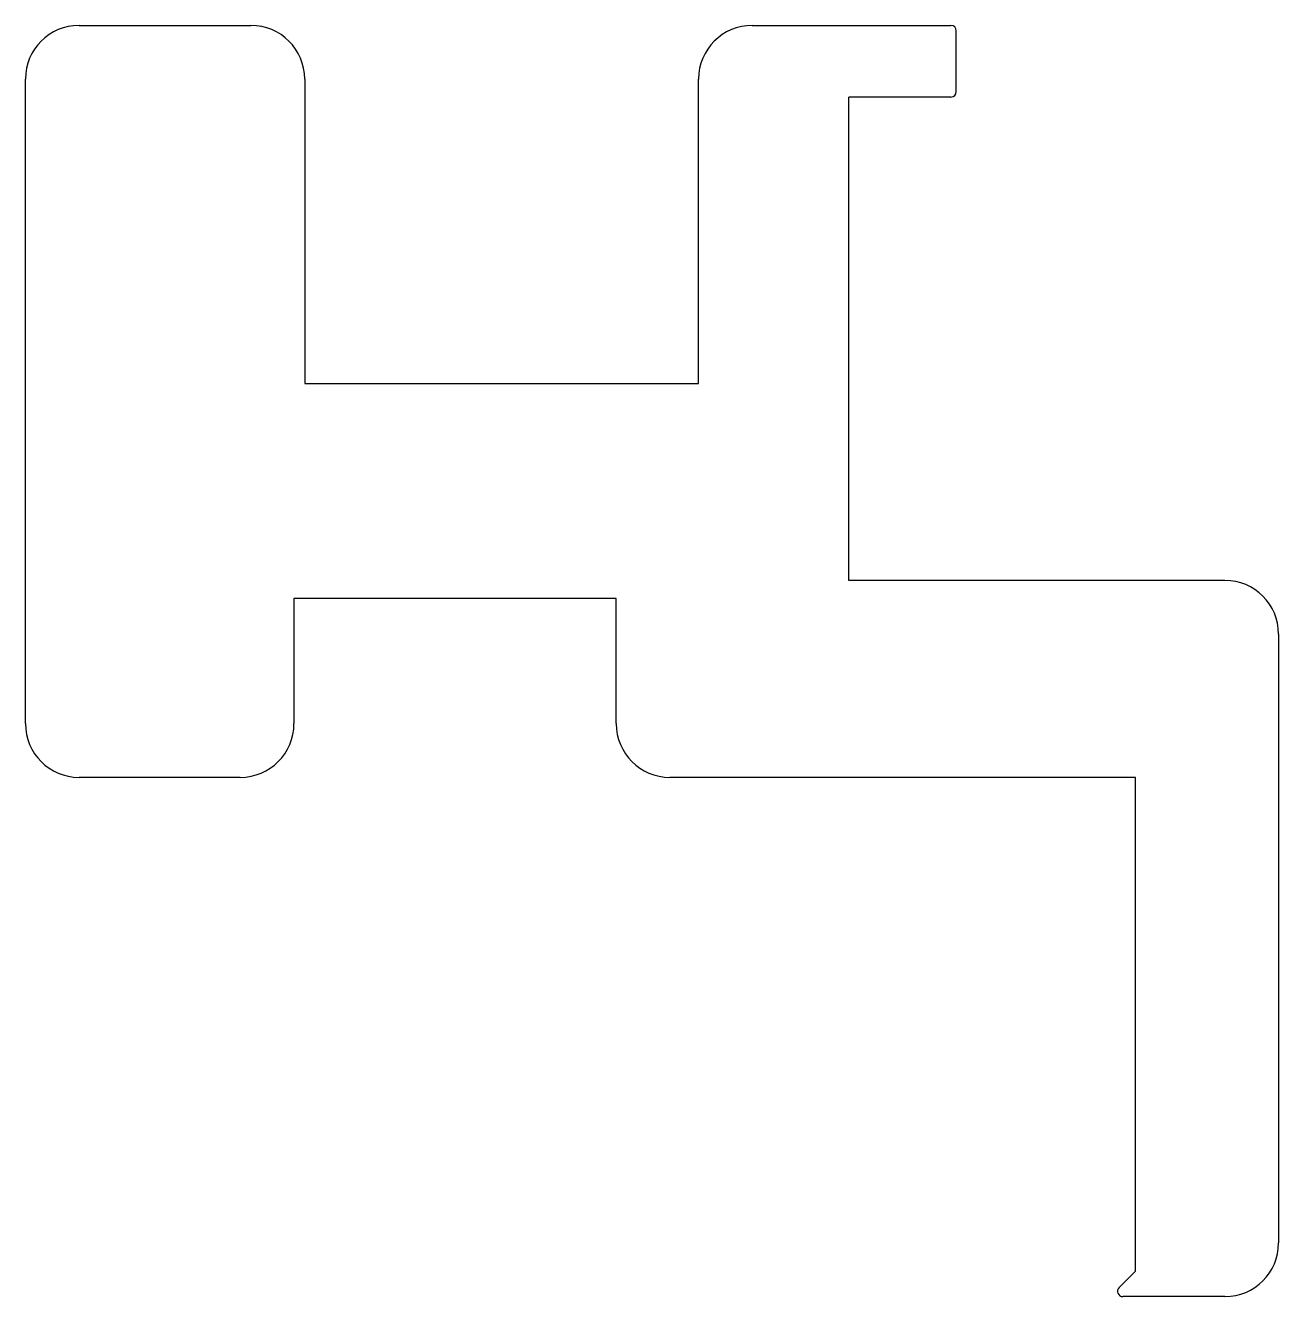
# Model space of a CAD drawing. Extents: x 450.8 to 520.8, y 432.9 to 503.9.
import ezdxf

# ---------------------------------------------------------------- set-up
doc = ezdxf.new("R2010")
doc.units = 0
doc.layers.get('0').update_dxf_attribs({"linetype": 'CONTINUOUS'})

msp = doc.modelspace()

# ---------------------------------------------------------------- linework, layer by layer
at = {"linetype": 'CONTINUOUS'}
for p, q in [((453.778, 503.868), (463.378, 503.868)), ((491.378, 503.868), (502.478, 503.868)), ((502.778, 500.168), (502.778, 503.568)), ((450.778, 464.868), (450.778, 500.868)), ((466.378, 500.868), (466.378, 483.868)), ((488.378, 483.868), (488.378, 500.868)), ((496.778, 472.868), (496.778, 499.868)), ((502.478, 499.868), (496.778, 499.868)), ((466.378, 483.868), (488.378, 483.868)), ((517.778, 472.868), (496.778, 472.868)), ((483.778, 471.868), (465.778, 471.868)), ((465.778, 471.868), (465.778, 464.868)), ((483.778, 464.868), (483.778, 471.868)), ((520.778, 469.868), (520.778, 435.868)), ((462.778, 461.868), (453.778, 461.868)), ((512.778, 461.868), (486.778, 461.868)), ((512.778, 434.292), (512.778, 461.868)), ((511.866, 433.38), (512.778, 434.292)), ((517.778, 432.868), (512.078, 432.868))]:
    msp.add_line(p, q, dxfattribs=at)
for centre, radius, start, end in [((453.778, 500.868), 3, 90, 180), ((463.378, 500.868), 3, 0, 90), ((491.378, 500.868), 3, 90, 180), ((502.478, 503.568), 0.3, 0, 90), ((502.478, 500.168), 0.3, 270, 0), ((517.778, 469.868), 3, 0, 90), ((453.778, 464.868), 3, 180, 270), ((462.778, 464.868), 3, 270, 0), ((486.778, 464.868), 3, 180, 270), ((517.778, 435.868), 3, 270, 0), ((512.078, 433.168), 0.3, 135, 270)]:
    msp.add_arc(centre, radius, start, end, dxfattribs=at)

doc.saveas('drawing.dxf')
